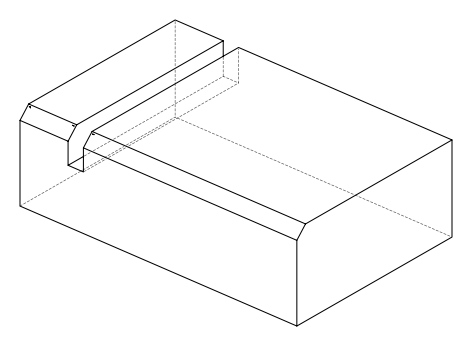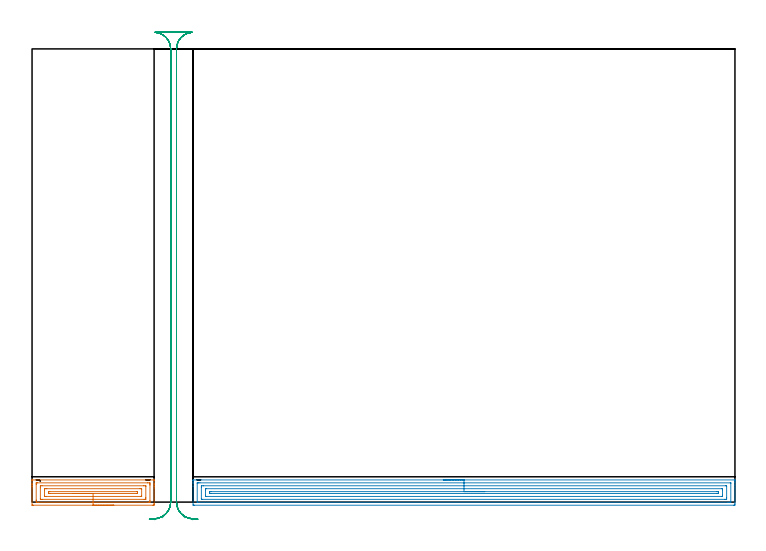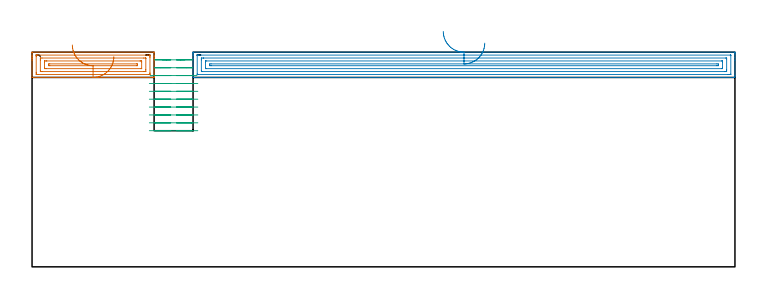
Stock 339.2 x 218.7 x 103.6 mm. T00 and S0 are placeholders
(PLAN: 3 operations, 1 tool changes, 23.5 min)
(1 AREA_MILL | FG_CHAMFER_SURFACE | UGT0205_001 | 2.56 min | 4875 mm3)
(2 AREA_MILL_1 | FG_CHAMFER_SURFACE_1 | UGT0205_001 | 10.67 min | 19971 mm3)
(3 MILL_RECTANGULAR_SLOT | SLOT_RECTANGULAR | NXT0201_012 | Follow Part, ap 4, ae 75% | 10.3 min | 154846 mm3)
(TOOL UGT0205_001 | Chamfer Mill 20 x 3 x 45 deg. | D20 FL50 Z2)
(TOOL NXT0201_012 | ENDMILL 16mm [2P460-1600-NA 1630] | D16 FL38 Z6)
(OP 1 AREA_MILL)
G17 G21 G94 G90
T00 M6
G54
G17 G0 G90 X39.45 Y-1.5 S1061 M3
G43 Z113.6 H0
Z101.4
G94 G1 X39.412 Z100.528 F250.
X39.298 Z99.663
X39.109 Z98.812
X38.847 Z97.98
X38.513 Z97.174
X38.11 Z96.4
X37.642 Z95.664
X37.11 Z94.972
X36.521 Z94.329
X35.878 Z93.74
X35.186 Z93.208
X34.45 Z92.74
X33.676 Z92.337
X32.87 Z92.003
X32.038 Z91.741
X31.186 Z91.552
X30.322 Z91.438
X29.45 Z91.4
X0.557
X0.064 Y-1.494 Z91.403
X0.01 Y-1.491 Z91.405
X0. Y-1.431 Z91.465
Y6.794 Z99.687
Y7.449 Z100.346
Y7.671 Z100.568
Y8.326 Z101.223
Y8.549 Z101.445
Y8.994 Z101.893
Y10.499 Z103.398
X0.003 Y10.602 Z103.495
X0.01 Y10.697 Z103.589
X0.113 Y10.7 Z103.6
X58.787
X58.89 Y10.697 Z103.589
X58.897 Y10.602 Z103.495
X58.9 Y10.499 Z103.398
Y8.994 Z101.893
Y8.549 Z101.445
Y8.326 Z101.223
Y7.671 Z100.568
Y7.449 Z100.346
Y6.794 Z99.687
Y-0.776 Z92.12
X58.896 Y-1.104 Z91.793
X58.89 Y-1.491 Z91.405
X58.739 Y-1.495 Z91.402
X58.343 Y-1.5 Z91.4
X29.45
Y-0.086 Z92.814
X3.082
X2.335 Y-0.084 Z92.816
X2.19 Y-0.083 Z92.817
X2.022 Y-0.079 Z92.821
X2.01 Y-0.025 Z92.875
X2.004 Y0.101 Z93.001
X2.001 Y0.651 Z93.551
X2. Y0.982 Z93.882
X2.001 Y8.549 Z101.449
X2.002 Y8.877 Z101.777
X2.01 Y9.21 Z102.11
X2.018 Y9.279 Z102.179
X2.056 Y9.281 Z102.181
X2.149 Y9.284 Z102.184
X2.335 Y9.285 Z102.185
X2.478 Y9.286 Z102.186
X55.818
X56.565 Y9.284 Z102.184
X56.71 Y9.283 Z102.183
X56.878 Y9.279 Z102.179
X56.89 Y9.225 Z102.125
X56.896 Y9.099 Z101.999
X56.899 Y8.549 Z101.449
X56.9 Y8.218 Z101.118
X56.899 Y0.651 Z93.551
X56.898 Y0.323 Z93.223
X56.89 Y-0.01 Z92.89
X56.882 Y-0.079 Z92.821
X56.844 Y-0.081 Z92.819
X56.751 Y-0.084 Z92.816
X56.565 Y-0.085 Z92.815
X56.422 Y-0.086 Z92.814
X29.45
Y1.328 Z94.228
X5.002 Y1.329 Z94.229
X4.314 Y1.33 Z94.23
X4.113 Y1.333 Z94.233
X4.048 Y1.335 Z94.235
X4.01 Y1.347 Z94.247
X4.006 Y1.417 Z94.317
X4.002 Y1.529 Z94.429
X4. Y1.64 Z94.54
Y6.905 Z99.805
X4.004 Y7.671 Z100.571
X4.007 Y7.776 Z100.676
X4.021 Y7.865 Z100.765
X4.113 Y7.866 Z100.766
X4.8 Y7.871 Z100.771
X53.898
X54.586 Y7.87 Z100.77
X54.787 Y7.867 Z100.767
X54.852 Y7.865 Z100.765
X54.89 Y7.853 Z100.753
X54.894 Y7.783 Z100.683
X54.898 Y7.671 Z100.571
X54.9 Y7.56 Z100.46
Y2.295 Z95.195
X54.896 Y1.529 Z94.429
X54.893 Y1.424 Z94.324
X54.879 Y1.335 Z94.235
X54.787 Y1.334 Z94.234
X54.1 Y1.329 Z94.229
X29.45 Y1.328 Z94.228
Y2.743 Z95.643
X6.78
X6.438 Y2.744 Z95.644
X6.091 Y2.748 Z95.648
X6.016 Y2.749 Z95.649
X6.01 Y2.883 Z95.783
X6.001 Y3.175 Z96.075
X6. Y5.916 Z98.816
X6.004 Y6.301 Z99.201
X6.007 Y6.397 Z99.297
X6.01 Y6.441 Z99.341
X6.051 Y6.45 Z99.35
X6.236 Y6.453 Z99.353
X6.78 Y6.456 Z99.356
X7.121 Y6.457 Z99.357
X52.12
X52.462 Y6.456 Z99.356
X52.809 Y6.452 Z99.352
X52.884 Y6.451 Z99.351
X52.89 Y6.317 Z99.217
X52.899 Y6.025 Z98.925
Y2.899 Z95.799
X52.897 Y2.802 Z95.702
X52.893 Y2.755 Z95.655
X52.89 Y2.75 Z95.65
X52.881 Y2.747 Z95.647
X52.851 Y2.744 Z95.644
X52.668 Y2.743 Z95.643
X29.45
Y4.157 Z97.057
X8.563
X8.01 Y4.161 Z97.061
X8.005 Y4.707 Z97.607
X8.01 Y5.039 Z97.939
X8.554 Y5.043 Z97.943
X50.337
X50.89 Y5.039 Z97.939
X50.895 Y4.493 Z97.393
X50.89 Y4.161 Z97.061
X50.346 Y4.157 Z97.057
X29.45
X28.578 Z97.095
X27.714 Z97.209
X26.862 Z97.398
X26.03 Z97.66
X25.224 Z97.994
X24.45 Z98.397
X23.714 Z98.865
X23.022 Z99.396
X22.379 Z99.986
X21.79 Z100.629
X21.258 Z101.321
X20.79 Z102.057
X20.387 Z102.831
X20.053 Z103.637
X19.791 Z104.469
X19.602 Z105.32
X19.488 Z106.185
X19.45 Z107.057
G0 Z113.6
M5
M2
(OP 2 AREA_MILL_1)
G17 G21 G94 G90
T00 M6
G54
G17 G0 G90 X198.45 Y10.7 S1061 M3
G43 Z113.6 H0
G94 G1 X198.488 Z112.728 F250.
X198.602 Z111.863
X198.791 Z111.012
X199.053 Z110.18
X199.387 Z109.374
X199.79 Z108.6
X200.258 Z107.864
X200.79 Z107.172
X201.379 Z106.529
X202.022 Z105.939
X202.714 Z105.408
X203.45 Z104.94
X204.224 Z104.537
X205.03 Z104.203
X205.862 Z103.941
X206.714 Z103.752
X207.578 Z103.638
X208.45 Z103.6
X339.016
X339.19 Y10.697 Z103.589
X339.197 Y10.539 Z103.432
X339.2 Y10.374 Z103.274
Y10.149 Z103.048
Y9.426 Z102.321
Y8.188 Z101.085
Y6.794 Z99.689
Y-0.485 Z92.413
X339.195 Y-1.104 Z91.794
X339.19 Y-1.493 Z91.405
X338.969 Y-1.496 Z91.402
X338.569 Y-1.5 Z91.4
X78.331
X77.836 Y-1.495 Z91.403
X77.71 Y-1.492 Z91.406
X77.7 Y-1.362 Z91.536
Y7.671 Z100.566
Y9.065 Z101.961
Y9.426 Z102.321
Y10.149 Z103.048
Y10.374 Z103.274
X77.703 Y10.539 Z103.432
X77.71 Y10.697 Z103.589
X77.884 Y10.7 Z103.6
X208.45
Y9.286 Z102.186
X336.924 Y9.285 Z102.185
X337.143 Y9.281 Z102.181
X337.189 Y9.279 Z102.179
X337.195 Y9.248 Z102.148
X337.198 Y9.212 Z102.112
X337.2 Y9.015 Z101.915
X337.199 Y0.102 Z93.002
X337.195 Y-0.008 Z92.892
X337.19 Y-0.075 Z92.825
X337.155 Y-0.079 Z92.821
X336.78 Y-0.085 Z92.815
X336.637 Y-0.086 Z92.814
X335.886
X79.976 Y-0.085 Z92.815
X79.757 Y-0.081 Z92.819
X79.711 Y-0.079 Z92.821
X79.705 Y-0.048 Z92.852
X79.702 Y-0.012 Z92.888
X79.7 Y0.185 Z93.085
X79.701 Y9.098 Z101.998
X79.705 Y9.208 Z102.108
X79.71 Y9.275 Z102.175
X79.745 Y9.279 Z102.179
X80.12 Y9.285 Z102.185
X80.263 Y9.286 Z102.186
X81.014
X208.45
Y7.872 Z100.772
X334.788 Y7.871 Z100.771
X334.992 Y7.869 Z100.769
X335.186 Y7.865 Z100.765
X335.194 Y7.671 Z100.571
X335.199 Y7.468 Z100.368
X335.2 Y2.202 Z95.102
X335.193 Y1.529 Z94.429
X335.189 Y1.335 Z94.235
X334.992 Y1.333 Z94.233
X334.301 Y1.329 Z94.229
X334.097 Y1.328 Z94.228
X82.112 Y1.329 Z94.229
X81.908 Y1.331 Z94.231
X81.714 Y1.335 Z94.235
X81.706 Y1.529 Z94.429
X81.701 Y1.732 Z94.632
X81.7 Y6.998 Z99.898
X81.707 Y7.671 Z100.571
X81.711 Y7.864 Z100.764
X81.908 Y7.867 Z100.767
X82.599 Y7.871 Z100.771
X82.803
X208.45 Y7.872 Z100.772
Y6.457 Z99.357
X332.652
X333.049 Y6.456 Z99.356
X333.119 Y6.455 Z99.355
X333.186 Y6.451 Z99.351
X333.191 Y6.353 Z99.253
X333.2 Y5.919 Z98.819
Y3.287 Z96.187
X333.19 Y2.847 Z95.747
X333.182 Y2.749 Z95.649
X333.044 Y2.746 Z95.646
X332.86 Y2.743 Z95.643
X84.248
X83.851 Y2.744 Z95.644
X83.781 Y2.745 Z95.645
X83.714 Y2.749 Z95.649
X83.709 Y2.847 Z95.747
X83.7 Y3.281 Z96.181
Y5.913 Z98.813
X83.71 Y6.353 Z99.253
X83.718 Y6.451 Z99.351
X83.856 Y6.454 Z99.354
X84.04 Y6.457 Z99.357
X208.45
Y5.043 Z97.943
X330.516
X331.19 Y5.039 Z97.939
X331.195 Y4.377 Z97.277
X331.19 Y4.161 Z97.061
X330.525 Y4.157 Z97.057
X86.384
X85.71 Y4.161 Z97.061
X85.705 Y4.823 Z97.723
X85.71 Y5.039 Z97.939
X86.375 Y5.043 Z97.943
X208.45
X209.322 Z97.981
X210.186 Z98.095
X211.038 Z98.284
X211.87 Z98.546
X212.676 Z98.88
X213.45 Z99.283
X214.186 Z99.752
X214.878 Z100.283
X215.521 Z100.872
X216.11 Z101.515
X216.642 Z102.207
X217.11 Z102.943
X217.513 Z103.717
X217.847 Z104.523
X218.109 Z105.355
X218.298 Z106.207
X218.412 Z107.072
X218.45 Z107.943
G0 Z113.6
M5
M2
(OP 3 MILL_RECTANGULAR_SLOT)
G17 G21 G94 G90
T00 M6
G54
G17 G0 G90 X73.761 Y-7.582 S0 M3
G43 Z113.697 H1
Z99.898
G94 G1 X71.754 Y-5.352 F250.
G2 X69.7 Y0. R8. F500.
G1 Y218.7
G2 X77.3 Y226.69 R8.
G1 Y226.7
X59.3
Y226.69
G2 X66.9 Y218.7 R8.
G1 Y0.
G2 X64.846 Y-5.352 R8.
G1 X62.839 Y-7.582 F250.
G0 Z113.697
X77.419 Y-8.539
Z96.098
G1 X74.646 Y-7.394
G2 X69.7 Y0. R8. F500.
G1 Y218.7
G2 X77.3 Y226.69 R8.
G1 Y226.7
X59.3
Y226.69
G2 X66.9 Y218.7 R8.
G1 Y0.
G2 X61.955 Y-7.394 R8.
G1 X59.182 Y-8.539 F250.
G0 X79.601 Y-8.33 Z92.298
G1 X76.628 Y-7.928
G2 X69.7 Y0. R8. F500.
G1 Y218.7
G2 X77.3 Y226.69 R8.
G1 X59.3
G2 X66.9 Y218.7 R8.
G1 Y0.
G2 X59.967 Y-7.929 R8.
G1 X56.994 Y-8.329 F250.
G0 X79.997 Y-8.23 Z88.498
G1 X77.008 Y-7.97
G2 X69.7 Y0. R8. F500.
G1 Y218.7
G2 X77.3 Y226.69 R8.
G1 X59.3
G2 X66.9 Y218.7 R8.
G1 Y0.
G2 X59.592 Y-7.97 R8.
G1 X56.603 Y-8.23 F250.
G0 X79.997 Z84.699
G1 X77.008 Y-7.97
G2 X69.7 Y0. R8. F500.
G1 Y218.7
G2 X77.3 Y226.69 R8.
G1 X59.3
G2 X66.9 Y218.7 R8.
G1 Y0.
G2 X59.592 Y-7.97 R8.
G1 X56.603 Y-8.23 F250.
G0 X79.997 Z80.899
G1 X77.008 Y-7.97
G2 X69.7 Y0. R8. F500.
G1 Y218.7
G2 X77.3 Y226.69 R8.
G1 X59.3
G2 X66.9 Y218.7 R8.
G1 Y0.
G2 X59.592 Y-7.97 R8.
G1 X56.603 Y-8.23 F250.
G0 X79.997 Z77.099
G1 X77.008 Y-7.97
G2 X69.7 Y0. R8. F500.
G1 Y218.7
G2 X77.3 Y226.69 R8.
G1 X59.3
G2 X66.9 Y218.7 R8.
G1 Y0.
G2 X59.592 Y-7.97 R8.
G1 X56.603 Y-8.23 F250.
G0 X79.997 Z73.299
G1 X77.008 Y-7.97
G2 X69.7 Y0. R8. F500.
G1 Y218.7
G2 X77.3 Y226.69 R8.
G1 X59.3
G2 X66.9 Y218.7 R8.
G1 Y0.
G2 X59.592 Y-7.97 R8.
G1 X56.603 Y-8.23 F250.
G0 X79.997 Z69.5
G1 X77.008 Y-7.97
G2 X69.7 Y0. R8. F500.
G1 Y218.7
G2 X77.3 Y226.69 R8.
G1 X59.3
G2 X66.9 Y218.7 R8.
G1 Y0.
G2 X59.592 Y-7.97 R8.
G1 X56.603 Y-8.23 F250.
G0 X79.997 Z65.7
G1 X77.008 Y-7.97
G2 X69.7 Y0. R8. F500.
G1 Y218.7
G2 X77.3 Y226.69 R8.
G1 X59.3
G2 X66.9 Y218.7 R8.
G1 Y0.
G2 X59.592 Y-7.97 R8.
G1 X56.603 Y-8.23 F250.
G0 Z113.697
M5
M2
